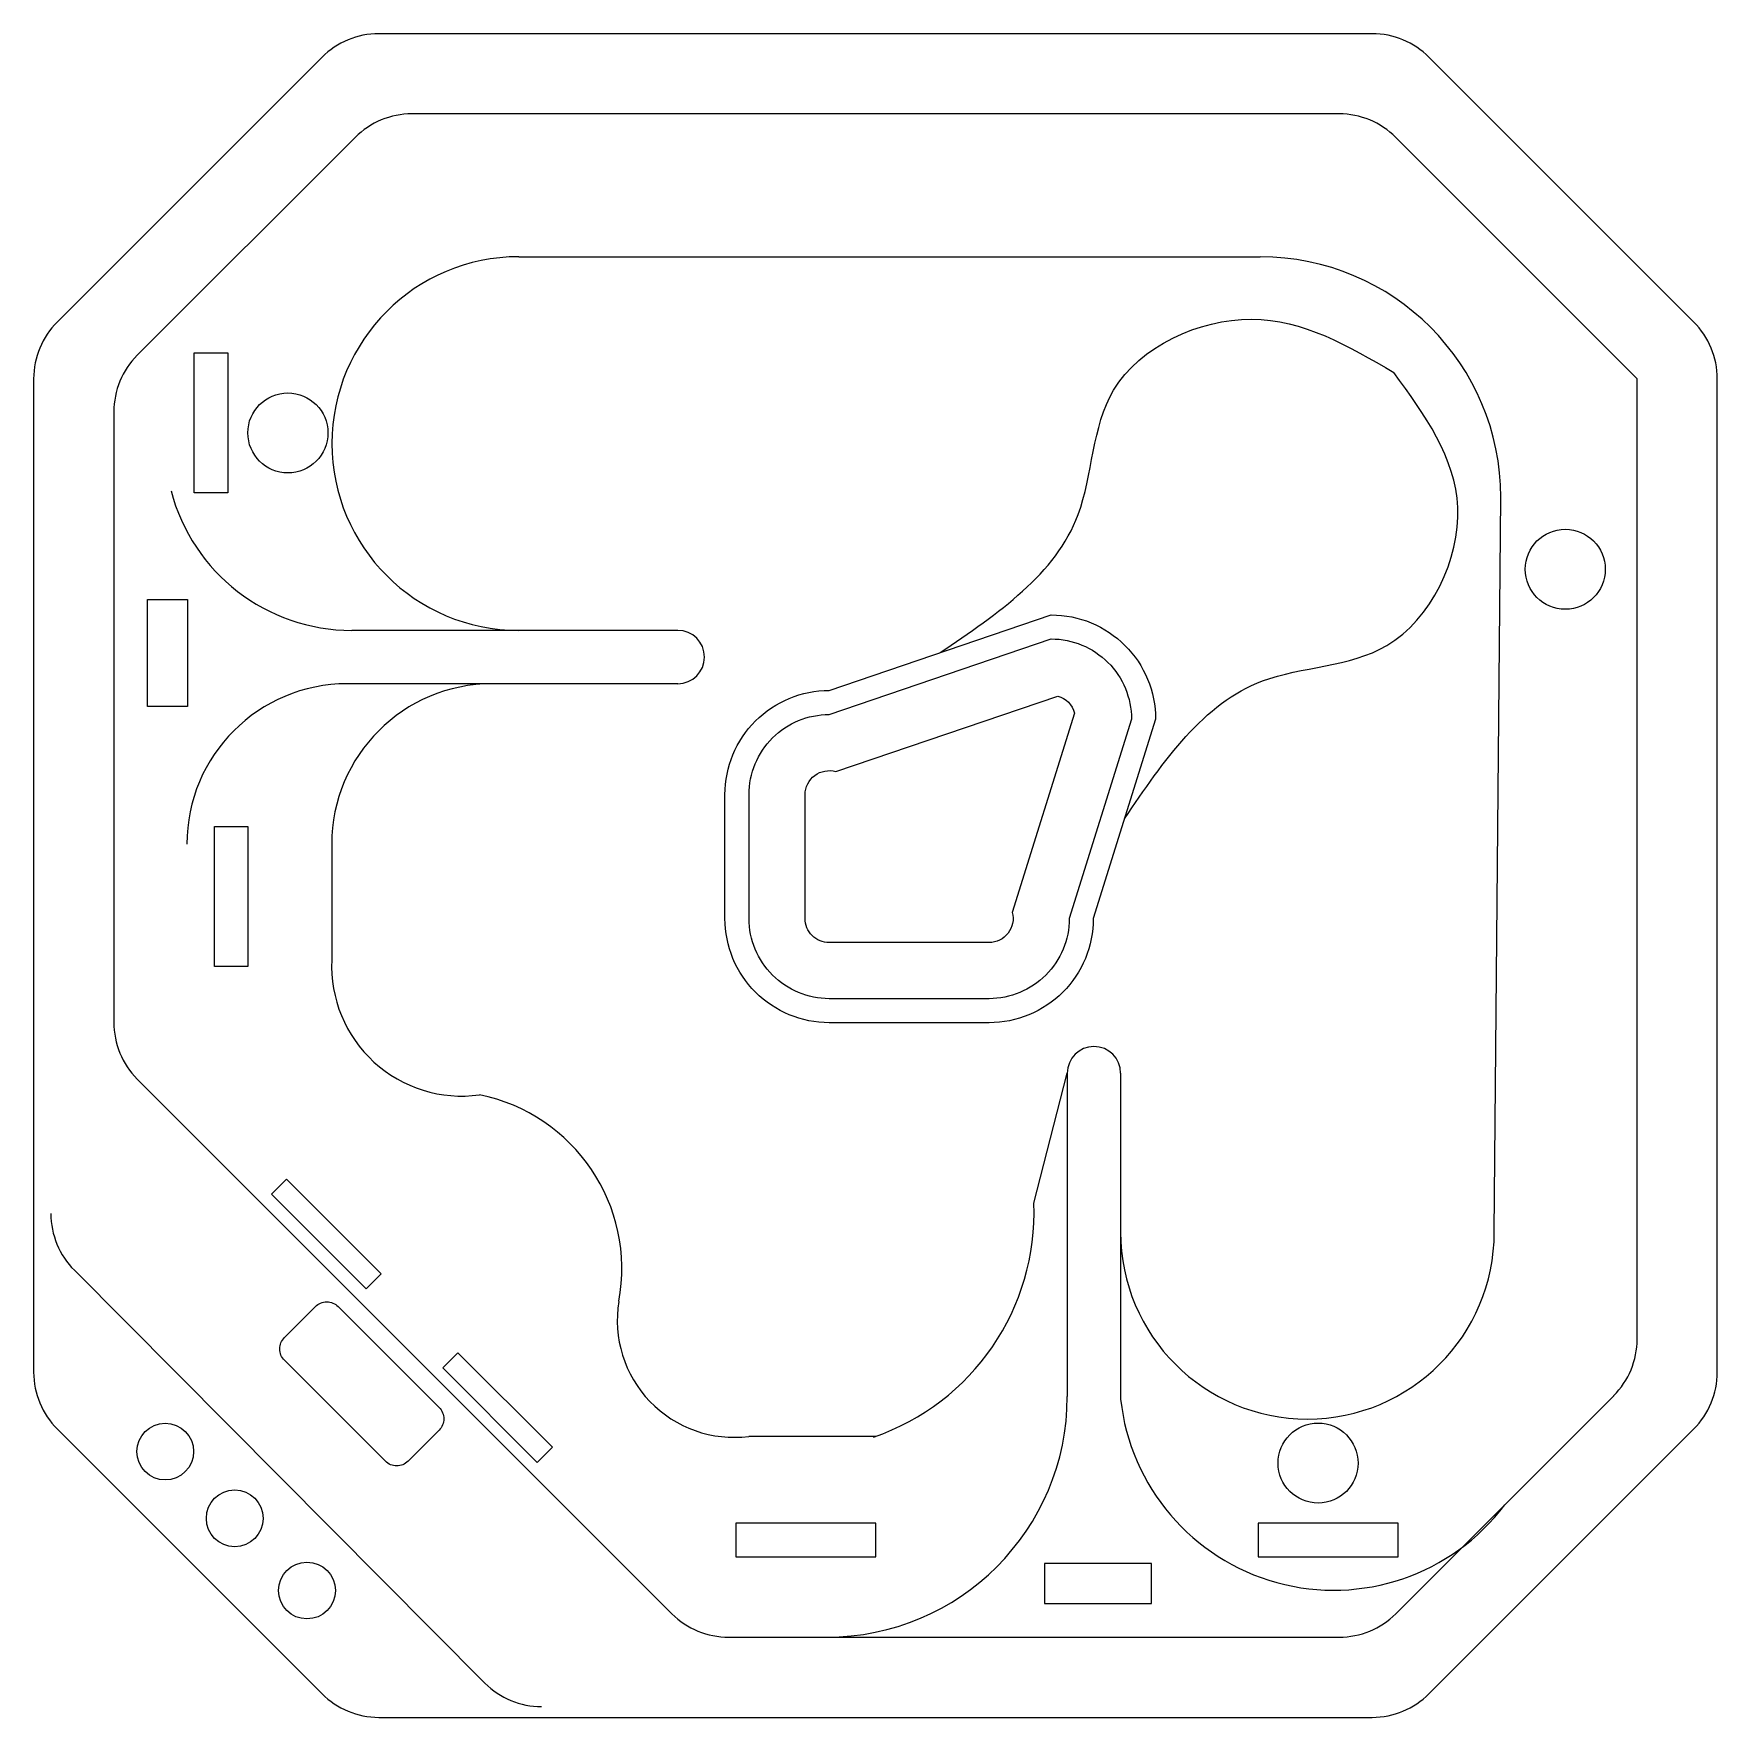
# Model space of a CAD drawing. Extents: x 23.44 to 25.54, y 70.86 to 72.96.
import ezdxf

# ---------------------------------------------------------------- set-up
doc = ezdxf.new("R2010")
doc.units = 0
doc.header["$MEASUREMENT"] = 0
doc.layers.add('A-PECAS', color=2, linetype='CONTINUOUS')
doc.layers.add('ESC-50', color=1, linetype='CONTINUOUS')

msp = doc.modelspace()

# ---------------------------------------------------------------- linework, layer by layer
at = {"layer": 'A-PECAS'}
for p, q in [((25.0699, 72.8558), (23.9134, 72.8558)), ((23.8427, 72.8265), (23.5709, 72.5548)), ((25.4416, 72.5255), (25.1406, 72.8265)), ((24.0467, 72.6775), (24.9716, 72.6775)), ((25.4416, 71.3276), (25.4416, 72.5255)), ((23.5416, 72.4841), (23.5416, 71.7227)), ((25.2633, 71.4609), (25.2716, 72.3775)), ((24.2451, 72.2116), (23.8384, 72.2116)), ((24.2451, 72.145), (23.8327, 72.145)), ((23.8134, 71.945), (23.8134, 71.8006)), ((24.6892, 71.497), (24.7308, 71.6593)), ((24.7308, 71.6593), (24.7308, 71.2558)), ((24.7974, 71.6593), (24.7974, 71.2526)), ((23.5709, 71.6519), (24.2378, 70.9851)), ((23.4924, 71.4135), (24.0044, 70.8985)), ((25.1406, 70.9851), (25.4124, 71.2569)), ((24.4916, 71.2063), (24.3336, 71.2063)), ((24.3085, 70.9558), (25.0699, 70.9558))]:
    msp.add_line(p, q, dxfattribs=at)
msp.add_lwpolyline([(23.4416, 71.2862, 0.198912), (23.4709, 71.2155), (23.8013, 70.8851, 0.198912), (23.872, 70.8558), (25.1113, 70.8558, 0.198912), (25.182, 70.8851), (25.5124, 71.2155, 0.198912), (25.5416, 71.2862), (25.5416, 72.5255, 0.198912), (25.5124, 72.5962), (25.182, 72.9265, 0.198912), (25.1113, 72.9558), (23.872, 72.9558, 0.198912), (23.8013, 72.9265), (23.4709, 72.5962, 0.198912), (23.4416, 72.5255)], format="xyb", close=True, dxfattribs=at)
for centre, radius, start, end in [((23.9134, 72.7558), 0.1, 90, 135), ((25.0699, 72.7558), 0.1, 45, 90), ((24.0467, 72.4446), 0.233, 90, 270), ((24.9716, 72.3775), 0.3, 360, 90), ((23.6416, 72.4841), 0.1, 135, 180), ((23.8384, 72.4446), 0.233, 194.6091, 270), ((24.2451, 72.1783), 0.0333, 270, 90), ((23.8327, 71.945), 0.2, 90, 180), ((24.0134, 71.945), 0.2, 90, 180), ((23.9755, 71.7929), 0.1622, 177.2702, 277.8469), ((23.6416, 71.7227), 0.1, 180, 225), ((24.7641, 71.6593), 0.0333, 0, 180), ((23.9539, 71.4153), 0.2213, 349.4417, 78.6176), ((23.5631, 71.4842), 0.1, 180, 225), ((24.3934, 71.4855), 0.296, 288.8781, 2.2172), ((25.0304, 71.4609), 0.233, 180, 0), ((24.3154, 71.351), 0.1459, 170.6573, 277.1367), ((25.3416, 71.3276), 0.1, 315, 0), ((24.4308, 71.2558), 0.3, 270, 0), ((25.063, 71.2816), 0.2672, 186.2283, 323.0509), ((24.3085, 71.0558), 0.1, 225, 270), ((25.0699, 71.0558), 0.1, 270, 315), ((24.0751, 70.9692), 0.1, 225, 270)]:
    msp.add_arc(centre, radius, start, end, dxfattribs=at)
at = {"layer": 'ESC-50'}
for points in [[(23.642, 72.5578), (23.6837, 72.5578), (23.6837, 72.383), (23.642, 72.383)], [(23.5837, 72.2499), (23.6337, 72.2499), (23.6337, 72.1168), (23.5837, 72.1168)], [(23.667, 71.967), (23.7087, 71.967), (23.7087, 71.7923), (23.667, 71.7923)], [(23.7571, 71.5272), (23.8751, 71.4092), (23.8562, 71.3904), (23.7382, 71.5083)], [(23.9707, 71.3106), (24.0886, 71.1926), (24.0698, 71.1738), (23.9518, 71.2917)], [(24.4922, 71.0562), (24.4922, 71.0979), (24.3174, 71.0979), (24.3174, 71.0562)], [(25.1436, 71.0562), (25.1436, 71.0979), (24.9689, 71.0979), (24.9689, 71.0562)], [(24.8357, 70.9979), (24.8357, 71.0479), (24.7026, 71.0479), (24.7026, 70.9979)]]:
    msp.add_lwpolyline(points, close=True, dxfattribs=at)
for points in [[(24.4339, 72.1367), (24.7109, 72.2309, -0.414214), (24.8409, 72.1009), (24.7633, 71.8522, -0.414214), (24.6333, 71.7222), (24.4339, 71.7222, -0.414214), (24.3039, 71.8522), (24.3039, 72.0067, -0.414214)], [(24.4339, 72.1067), (24.7109, 72.2009, -0.414214), (24.8109, 72.1009), (24.7333, 71.8522, -0.414214), (24.6333, 71.7522), (24.4339, 71.7522, -0.414214), (24.3339, 71.8522), (24.3339, 72.0067, -0.414214)], [(24.4421, 72.0355), (24.7191, 72.1297, -0.265676), (24.74, 72.1084), (24.6623, 71.8597, -0.491041), (24.6333, 71.8222), (24.4339, 71.8222, -0.414214), (24.4039, 71.8522), (24.4039, 72.0067, -0.497899)], [(23.8803, 71.1753), (23.7544, 71.3012, -0.414214), (23.7544, 71.3295), (23.7931, 71.3682, -0.414214), (23.8214, 71.3682), (23.9473, 71.2423, -0.414214), (23.9473, 71.214), (23.9086, 71.1753, -0.414214)]]:
    msp.add_lwpolyline(points, format="xyb", close=True, dxfattribs=at)
for centre, radius in [((23.7587, 72.4579), 0.0499), ((25.352, 72.2878), 0.0499), ((23.6057, 71.1873), 0.0354), ((25.0437, 71.1729), 0.0499), ((23.6924, 71.104), 0.0354), ((23.7825, 71.014), 0.0354)]:
    msp.add_circle(centre, radius, dxfattribs=at)
for points in [[(24.5724, 72.1838), (24.7444, 72.356), (24.7887, 72.5111), (24.9607, 72.5997), (25.1382, 72.5332)], [(24.8021, 71.9765), (24.9743, 72.1485), (25.1294, 72.1928), (25.218, 72.3648), (25.1382, 72.5332)]]:
    msp.add_spline(points, degree=3, dxfattribs=at)

doc.saveas('drawing.dxf')
